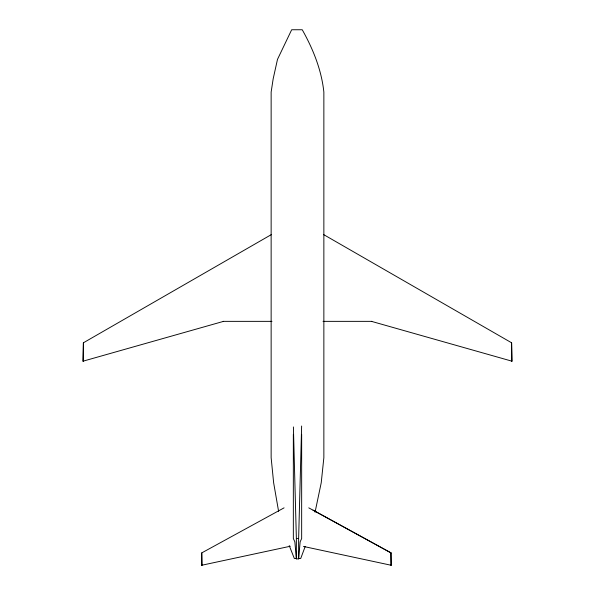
<?xml version="1.0" encoding="UTF-8"?>
<svg xmlns="http://www.w3.org/2000/svg" width="595" height="595" viewBox="0 0 595 595"><rect width="100%" height="100%" fill="white"/><g stroke="black" fill="none" stroke-linecap="round" stroke-linejoin="round"><path stroke-width="0.89" d="M511.611 342.794L511.893 361.165L511.611 342.794L323.494 234.512M293.342 434.328L293.342 538.572L294.852 541.8L296.37 558.869L298.63 558.869L298.63 538.572L301.628 426.02M298.63 558.869L300.148 541.8L301.658 538.572L301.658 434.328M83.389 342.794L83.107 361.165L83.389 342.794L271.506 234.512M315.053 512.213L321.226 482.768L323.858 457.704L323.858 92.069C321.508 69.89 313.089 49.065 302.245 29.75L291.669 29.75L277.486 59.388L273.164 78.875L271.142 92.069L271.142 457.704L273.641 482.768L278.594 511.313M305.198 546.485L300.72 558.489L299.121 558.489M201.75 552.896L201.898 565.25L201.75 552.896L284.068 507.855M83.107 361.165L223.542 321.36M201.75 565.25L290.278 546.255M223.214 321.36L271.967 321.36M323.033 321.36L371.786 321.36M293.402 426.942L296.37 538.572L298.63 538.572M390.952 552.896L391.101 565.25L390.952 552.896L308.775 507.855M295.931 558.489L294.339 558.489L289.237 545.622M303.472 546.448L391.101 565.25M371.459 321.36L511.893 361.165M312.992 510.086L391.101 552.896M296.37 538.572L296.37 558.869"/></g></svg>
